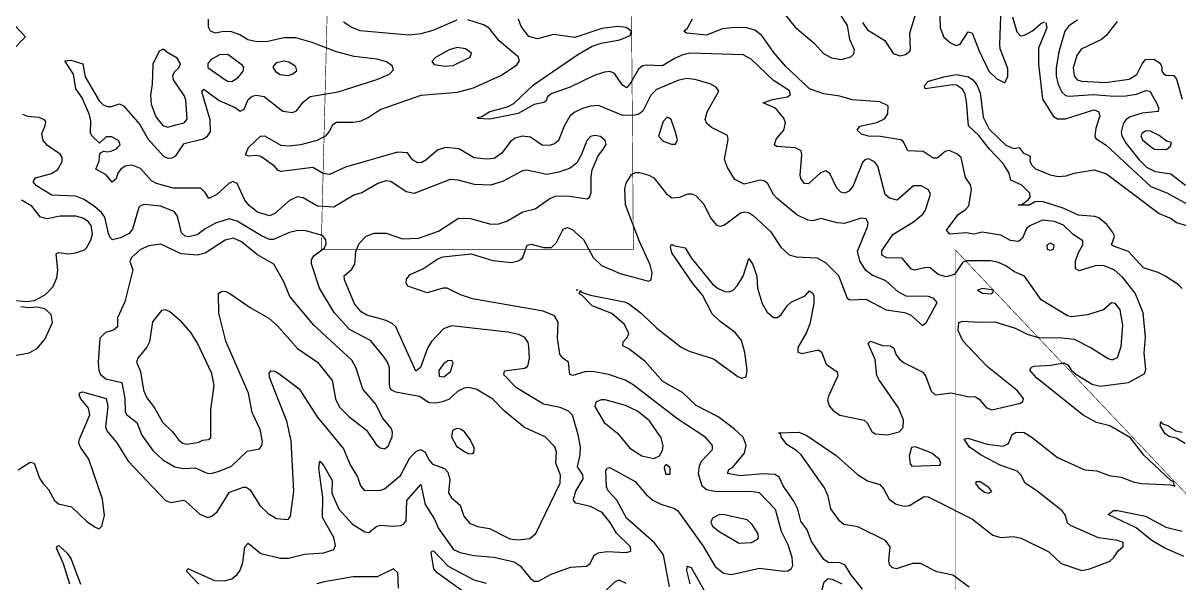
# Model space of a CAD drawing. Header units: feet. Extents: x 571561 to 597676, y 1024649 to 1042210.
# Drawn here: x 578913 to 588333, y 1031305 to 1035867 of the extents above; entities that cross this region are included whole.
import ezdxf

# ---------------------------------------------------------------- set-up
doc = ezdxf.new("R2010")
doc.units = ezdxf.units.FT
doc.header["$MEASUREMENT"] = 0
doc.layers.add('outline', color=1, linetype='Continuous')
doc.layers.add('topo', color=7, linetype='Continuous')

msp = doc.modelspace()

# ---------------------------------------------------------------- linework, layer by layer
at = {"layer": 'outline', "const_width": 5}
for points in [[(583886.9, 1034024.2), (581342.3, 1034024.2), (581401.3, 1036369.7), (581416, 1038612), (581556.2, 1038663.6), (583857.4, 1037734.2), (583886.9, 1034024.2)], [(589131.1, 1031250.9), (589116.3, 1028639.9), (586512.7, 1028787.4), (586512.7, 1029318.5), (586512.7, 1034016.8), (589131.1, 1031250.9)]]:
    msp.add_lwpolyline(points, close=True, dxfattribs=at)
at = {"layer": 'topo'}
for points, elevation in [([(585066.3, 1036005.8), (585205, 1035833.1), (585360.2, 1035703), (585436.6, 1035621.1), (585502.6, 1035583.9), (585581.3, 1035570.9), (585659.3, 1035591.8), (585684.9, 1035617.6), (585689.4, 1035650.4), (585651.2, 1035734.4), (585632.7, 1035848), (585568.9, 1035944.7)], 1550), ([(585753.8, 1035871.9), (585794.2, 1035813.8), (585935.5, 1035725.9), (586003.1, 1035620.4), (586060.3, 1035600.5), (586103.7, 1035610.6), (586139.9, 1035640.1), (586147, 1035654.5), (586139.8, 1035785.7), (586211.8, 1036016)], 1550), ([(586381.6, 1036017.5), (586386.4, 1035828.9), (586418.3, 1035753.8), (586470.5, 1035707.6), (586518.9, 1035685.5), (586551.6, 1035694.9), (586616.4, 1035796.8), (586649.2, 1035788.6), (586702.4, 1035645.7), (586783.3, 1035474.7), (586849.5, 1035412.3), (586915.4, 1035381.6), (586939.4, 1035431.9), (586940.4, 1035497.5), (586876.8, 1035657.7), (586873.2, 1035693.8), (586881.3, 1035923.6)], 1550), ([(581611.3, 1035595), (581466, 1035632.9), (581268.4, 1035709.6), (581136.8, 1035748.3), (581038.4, 1035748.3), (580907.4, 1035717.7), (580818.1, 1035714.5), (580743.2, 1035730.8), (580678.1, 1035770.7), (580611.4, 1035795.2), (580545.7, 1035798.9), (580480.2, 1035786), (580439.4, 1035800.5), (580424.1, 1035833.2), (580425.1, 1035898.8)], 1700), ([(582448.1, 1035890.8), (582252, 1035806.4), (582153.8, 1035781.3), (582055.4, 1035770.5), (581661.3, 1035805.1), (581585.8, 1035833.9), (581525, 1035875.8)], 1650), ([(582912.4, 1035623.2), (582793.6, 1035723.1), (582711.2, 1035825.6), (582664.2, 1035853.2), (582537, 1035894.4)], 1650), ([(584290.9, 1035607.8), (584222.9, 1035579.5), (584125, 1035518.2), (583993.6, 1035525.7), (583960.9, 1035519.4), (583928.3, 1035492.8), (583863.7, 1035378.8), (583831.2, 1035340.7), (583798.2, 1035361.6), (583731.7, 1035457), (583698.8, 1035471.8), (583650.8, 1035468.2), (583567.8, 1035439.5), (583371.8, 1035344.4), (583216.8, 1035291.6), (583187.3, 1035267.2), (583175.9, 1035233.5), (583157.9, 1035219.4), (583077.7, 1035203.6), (582947.1, 1035130.5), (582717.8, 1035085.7), (582619.3, 1035091.3), (582616, 1035098), (582652, 1035107.2), (582717.3, 1035147.2), (582861.1, 1035185.7), (582913.6, 1035212.1), (583071.9, 1035364.6), (583435, 1035611.3), (583550.7, 1035679.2), (583624.3, 1035704.4), (583776.4, 1035731.8), (583859.6, 1035765.4), (583871.8, 1035798.3), (583847.9, 1035819), (583826.8, 1035831.7), (583761.1, 1035839.8), (583630, 1035822.3), (583411, 1035751.3), (583236.7, 1035773.4), (583105.7, 1035740.1), (583034, 1035758), (582973.6, 1035840.7), (582951.2, 1035899.5)], 1600), ([(586466.9, 1034147.8), (586438.1, 1034180.4), (586535.1, 1034308.6), (586594.8, 1034347.6), (586620.1, 1034379), (586642.8, 1034510.4), (586635, 1034550.6), (586594.2, 1034608.4), (586557.9, 1034772.2), (586524.6, 1034802.5), (586460.9, 1034828), (586428.2, 1034820.9), (586363, 1034766.8), (586330.2, 1034765.4), (586250.2, 1034821.1), (586125.2, 1034826.4), (586088.3, 1034899.2), (586066.4, 1034915.5), (585902.1, 1034942.1), (585803.6, 1034945.6), (585745.5, 1034961.8), (585710.5, 1034994.3), (585732.5, 1035027.3), (585872.6, 1035057), (585933.6, 1035088.1), (585960.4, 1035127.8), (585962.4, 1035193.4), (585895, 1035225.7), (585669.7, 1035242.8), (585571, 1035271.6), (585439.6, 1035289.9), (585321.8, 1035332.9), (585129.1, 1035514.2), (585028.3, 1035630.1), (584934.2, 1035766), (584877.1, 1035809.6), (584811.3, 1035829.9), (584712.8, 1035832.8), (584614.5, 1035819.8), (584483.7, 1035769.6), (584319.5, 1035785.2), (584299.1, 1035802.1), (584328.2, 1035826.1), (584369.9, 1035901.2)], 1550), ([(586976.2, 1035918.6), (587012.9, 1035796.3), (587043.2, 1035764.1), (587076, 1035769.7), (587141.3, 1035805.1), (587206.4, 1035862.4), (587239.1, 1035876.8)], 1550), ([(587506.6, 1035891.2), (587436.3, 1035845.7), (587403.9, 1035800.7), (587355.2, 1035632.4), (587332.2, 1035501), (587331.9, 1035435.4), (587348.7, 1035369.9), (587378.3, 1035304.5), (587408.5, 1035277.7), (587440.3, 1035271.2), (587638.2, 1035284.6), (587802.4, 1035271.8), (587901.4, 1035275.7), (587988.6, 1035287.6), (588064.5, 1035318.3), (588097.3, 1035312), (588154.4, 1035213), (588166.7, 1035177.7), (588163.6, 1035148.3), (588033.3, 1035132.8), (587935.1, 1035103.6), (587902.1, 1035079.9), (587879.2, 1035046.5), (587863, 1034980.7), (587867.6, 1034947.9), (587904.2, 1034885.1), (588010, 1034752.3), (588070, 1034693.6), (588138.6, 1034657.6), (588267.4, 1034638.3), (588386.2, 1034545.5)], 1600), ([(587829.7, 1035881.7), (587740.3, 1035767.1), (587701.6, 1035734), (587536.4, 1035655.1), (587501.9, 1035603.1), (587470.6, 1035502.2), (587479.1, 1035436.7), (587502.9, 1035404.1), (587538.7, 1035394.1), (587735.7, 1035383.9), (587928.3, 1035411.9), (587989.2, 1035449.6), (588033.1, 1035536.6), (588062.2, 1035571.3), (588127.8, 1035574.1), (588180.7, 1035541.4), (588194.4, 1035508.7), (588194.2, 1035475.9), (588207.7, 1035456.4), (588227.4, 1035444), (588293.1, 1035441.2), (588314.5, 1035411.3), (588361, 1035248.3)], 1650), ([(578805.1, 1035624.9), (578932.6, 1035754.3), (578841.8, 1035851.9)], 1750), ([(587250.1, 1035872.2), (587257.3, 1035828.5), (587189.4, 1035663.8), (587188.1, 1035532.5), (587222.7, 1035248.3), (587310.3, 1035105.7), (587344.6, 1035088.1), (587410.2, 1035087), (587639.3, 1035161), (587677, 1035147.9), (587688.4, 1035110.4), (587655.9, 1035011.7), (587648.5, 1034946), (587655.7, 1034927.6), (587740.3, 1034873.4), (588104.2, 1034534.4), (588235.9, 1034485.4), (588433.8, 1034376.1)], 1550), ([(580158.7, 1035038.4), (580224.2, 1035055), (580249, 1035084.7), (580239.5, 1035240.9), (580225.7, 1035277.1), (580138.3, 1035404.1), (580132.7, 1035436.8), (580146, 1035469.8), (580181.9, 1035502.9), (580194.8, 1035535.8), (580168.4, 1035583), (580083.9, 1035629.3), (580054.8, 1035655.9), (580022.1, 1035639.1), (579970.4, 1035533.8), (579963.8, 1035369.7), (579949.8, 1035281), (579955.5, 1035205.6), (579994.1, 1035103.1), (580051.3, 1035033.3), (580093.3, 1035018.6), (580158.7, 1035038.4)], 1750), ([(580615, 1035392.4), (580664.9, 1035424.2), (580707.5, 1035474.8), (580712.1, 1035507.6), (580697.4, 1035525.5), (580580.2, 1035612.3), (580514.6, 1035608.7), (580446.5, 1035570.9), (580418.7, 1035537.8), (580418, 1035505), (580549.2, 1035412.3), (580582.1, 1035394.6), (580615, 1035392.4)], 1750), ([(583211.9, 1034872.9), (583146.3, 1034870.4), (583047.3, 1034936.6), (582981.6, 1034946.6), (582923.6, 1034929.1), (582886.5, 1034903.5), (582815.5, 1034807.7), (582753.5, 1034763.4), (582687.9, 1034758.3), (582589.4, 1034768.9), (582465.3, 1034842), (582358.9, 1034853.9), (582292.6, 1034833.5), (582195.8, 1034750.6), (582163.1, 1034731.2), (582130.3, 1034727.3), (582085.3, 1034753.1), (582044.5, 1034811), (581965.5, 1034815.6), (581540, 1034692), (581409.3, 1034633.5), (581358.3, 1034642.1), (581274.8, 1034689.5), (581015.3, 1034658), (580991.7, 1034666.2), (580961.2, 1034701.4), (580850.1, 1034779), (580817.2, 1034787.8), (580748.7, 1034783), (580726.1, 1034793.2), (580749.2, 1034853.4), (580848.6, 1034945.2), (580881.4, 1034948.7), (581013.4, 1034873.9), (581079, 1034866.4), (581177.4, 1034876.9), (581308.3, 1034914), (581379.8, 1034949.6), (581411.2, 1034983.8), (581438.4, 1035040.9), (581465.8, 1035060.2), (581602.3, 1035060.6), (581667.9, 1035070.8), (581726.5, 1035096.9), (581823.7, 1035164), (582158.2, 1035280.5), (582453.3, 1035303.6), (582584.3, 1035339.3), (582813, 1035444.2), (582936.8, 1035527.4), (582960, 1035560.5), (582948.3, 1035593.2), (582912.4, 1035623.2)], 1650), ([(582418.6, 1035522.1), (582556.4, 1035589.7), (582567.3, 1035622.6), (582519, 1035658.1), (582450.1, 1035669.5), (582384.6, 1035648.7), (582273.8, 1035587.2), (582244.3, 1035554.1), (582263.2, 1035530.2), (582353, 1035516.8), (582418.6, 1035522.1)], 1700), ([(586572.2, 1033919.1), (586503.5, 1033819.3), (586437.3, 1033800.4), (586372.2, 1033819.6), (586305.4, 1033872.3), (586272.5, 1033874.3), (586178.4, 1033854.1), (586152.6, 1033861), (586078, 1033950.6), (585952.2, 1033954.9), (585910.7, 1033975.6), (585911.8, 1034011.7), (586001.2, 1034143.7), (586170.8, 1034247.4), (586246.7, 1034310), (586268.4, 1034343), (586308.4, 1034474.6), (586291.3, 1034507.3), (586233.8, 1034541), (586171.3, 1034542.2), (586037.9, 1034424.9), (585973.2, 1034439.8), (585939.1, 1034471.7), (585879.6, 1034700.5), (585854.5, 1034733.1), (585805.2, 1034761.3), (585772.5, 1034753.2), (585755, 1034732.2), (585676, 1034536), (585643.5, 1034498.4), (585610.8, 1034482.1), (585577.9, 1034490.3), (585544.8, 1034521.8), (585487.9, 1034641.1), (585456.3, 1034663.9), (585412.5, 1034648.4), (585314.8, 1034558.1), (585282, 1034560.1), (585252.4, 1034600.1), (585246.6, 1034627.2), (585260.9, 1034793.4), (585253.4, 1034826.2), (585206.2, 1034851), (585054.2, 1034861.8), (585036.2, 1034876.6), (585049.9, 1034922.8), (585114, 1034994.7), (585127.3, 1035054.8), (585113.2, 1035092.6), (585046.8, 1035172.8), (584945.3, 1035217.2), (585019.8, 1035244.3), (585144.4, 1035265.9), (585168.7, 1035284.8), (585157, 1035317.5), (585028.9, 1035398.9), (584846.4, 1035573.8), (584780.6, 1035609.6), (584353.7, 1035623.4), (584290.9, 1035607.8)], 1600), ([(579685.7, 1034857.4), (579704.2, 1034875.2), (579693.9, 1034907.9), (579634.6, 1034939.9), (579590.4, 1034939.8), (579536.6, 1034889.2), (579476.4, 1034944.7), (579461.9, 1034971.5), (579465.9, 1035069.9), (579453.4, 1035120), (579393.3, 1035257.4), (579343, 1035331.4), (579323.9, 1035451.7), (579252.6, 1035560.2), (579300.9, 1035564.8), (579399.6, 1035534.3), (579417.5, 1035430.5), (579534, 1035235.1), (579566.1, 1035202.1), (579599.5, 1035188.8), (579632.4, 1035186.8), (579697.8, 1035209.7), (579730.8, 1035193.7), (579863.4, 1035042.2), (579930, 1034923), (580060.4, 1034779.9), (580095.5, 1034766.9), (580128.3, 1034769.4), (580156.6, 1034785.1), (580225.7, 1034884.9), (580379.9, 1034923.5), (580416.8, 1034947.2), (580440.5, 1034980.2), (580436.2, 1035078.6), (580370.3, 1035307.7), (580385.8, 1035330.3), (580511.1, 1035236.5), (580640.6, 1035178.8), (580682.8, 1035148.8), (580715.4, 1035166.1), (580747.5, 1035245.9), (580780.1, 1035271.2), (580812.8, 1035280.4), (580878.6, 1035269.6), (581028.5, 1035149.5), (581109.4, 1035138.8), (581142.1, 1035151.5), (581197.5, 1035226.2), (581252.3, 1035270), (581479.7, 1035306.8), (581796.1, 1035407.1), (581897.8, 1035452.6), (581931.1, 1035485.7), (581921, 1035518.4), (581874.6, 1035550.8), (581794.7, 1035572.3), (581611.3, 1035595)], 1700), ([(581073.9, 1035439.9), (581106.7, 1035450.1), (581142.5, 1035478.6), (581135.6, 1035511.4), (581120.1, 1035525.3), (581078.2, 1035549), (581040.1, 1035556.5), (580974.4, 1035542.8), (580958.8, 1035525.8), (580949.5, 1035509.7), (580971.2, 1035473.1), (581008.2, 1035449.4), (581073.9, 1035439.9)], 1750), ([(586098, 1033507.5), (586146, 1033488.7), (586243.9, 1033401.5), (586276.5, 1033429.9), (586362.2, 1033589.1), (586336.5, 1033621.7), (586293.6, 1033640.3), (586110.5, 1033643.1), (586044.6, 1033677.3), (585945.3, 1033768), (585833.4, 1033814.1), (585780.5, 1033850.4), (585732.3, 1033929.8), (585714.8, 1034009.9), (585793.9, 1034207.5), (585799.5, 1034240.4), (585784.3, 1034273.1), (585743.9, 1034278), (585607.8, 1034233.4), (585547.9, 1034238.7), (585415.8, 1034275.9), (585350.3, 1034256), (585309.3, 1034260.6), (585218.6, 1034303.6), (585059.4, 1034436.7), (585028.5, 1034471.4), (584983, 1034557.6), (584953.6, 1034582.9), (584920.8, 1034586.8), (584789.8, 1034555.2), (584714.3, 1034591.7), (584652.8, 1034689.6), (584630.1, 1034755), (584659.9, 1034919.3), (584653.2, 1034950.2), (584523.2, 1035017.7), (584485.9, 1035049), (584472.6, 1035081.7), (584489.2, 1035144.3), (584582.5, 1035312.4), (584562.2, 1035345), (584513.8, 1035371.2), (584388.5, 1035408.3), (584322.8, 1035415.1), (584257.3, 1035401.2), (584075.2, 1035326.6), (584028.6, 1035281.2), (583964.2, 1035148.9), (583931.6, 1035125.6), (583898.8, 1035117.8), (583800.4, 1035115.7), (583602.8, 1035196.3), (583537.2, 1035191.3), (583471.8, 1035170.2), (583405.3, 1035139), (583369, 1035109.6), (583321.5, 1035026.2), (583277.2, 1034910.6), (583244.6, 1034883.9), (583211.9, 1034872.9)], 1650), ([(588359.4, 1033705.3), (588327.7, 1033737.9), (588225.7, 1033802.6), (588163.2, 1033834.9), (588044.5, 1033874), (587921.3, 1034006), (587800.2, 1034048.3), (587785.3, 1034061.2), (587807.3, 1034127), (587795.9, 1034159.7), (587746, 1034224.9), (587679.9, 1034279.5), (587647, 1034291), (587515.7, 1034300.9), (587390.8, 1034359.9), (587219.4, 1034412.2), (587160.1, 1034410.2), (587116.6, 1034383.4), (587022.3, 1034382.5), (587051.6, 1034386.7), (587107, 1034429.9), (587121, 1034448.6), (587117.6, 1034481.8), (587053.8, 1034546.6), (586964.2, 1034587.8), (586949.6, 1034644.4), (586901, 1034722.1), (586789, 1034838.9), (586703.9, 1034951.9), (586617.5, 1035029.5), (586603.3, 1035232), (586587.9, 1035297.5), (586568.6, 1035330.1), (586521.8, 1035360.9), (586487.3, 1035363.8), (586264.6, 1035332.4), (586259.1, 1035360.2), (586291.8, 1035395.6), (586427.2, 1035431.7)], 1500), ([(586427.2, 1035431.7), (586521, 1035447.6), (586619.6, 1035430.1), (586652.7, 1035406.3), (586685.8, 1035363.8), (586713.6, 1035298.6), (586737.2, 1035101.9), (586786.8, 1035003.2), (586923.6, 1034873.9), (586985.8, 1034845.4), (587031.1, 1034854.6), (587064.3, 1034809.5), (587122.4, 1034781.9), (587118.3, 1034744.3), (587130.9, 1034711.6), (587164.7, 1034679.1), (587283, 1034632.2), (587348.8, 1034618.2), (587414.4, 1034623.4), (587479.8, 1034645.6), (587643.6, 1034671.6), (587742.4, 1034638), (588171.8, 1034315.2), (588270.6, 1034273.9), (588314.8, 1034241), (588402.4, 1034216)], 1500), ([(579215.1, 1034799.3), (579110.2, 1034869.9), (579077, 1034911.8), (579066.4, 1034967.9), (579092, 1035033.8), (579097.4, 1035066.7), (579087.1, 1035078.1), (579042.1, 1035098.6), (578952.1, 1035106.2), (578911, 1035121.4)], 1750), ([(584229.1, 1034880.2), (584247.5, 1034915.7), (584231.3, 1034978), (584194.5, 1035082.1), (584161.5, 1035100.8), (584129, 1035065.1), (584091.6, 1034947.1), (584130.4, 1034904.2), (584196.3, 1034880.6), (584229.1, 1034880.2)], 1700), ([(583638.8, 1034835.5), (583664.9, 1034877.6), (583657.3, 1034910.4), (583618.4, 1034942.9), (583572.2, 1034952.7), (583538.7, 1034942.9), (583506.2, 1034909.7), (583461.5, 1034791), (583425.4, 1034728.9), (583371.2, 1034684.6), (583279.5, 1034651.5), (583181.2, 1034632.9), (583016.8, 1034669.3), (582984.1, 1034662.6), (582820.8, 1034576.4), (582722.6, 1034547.8), (582591.3, 1034551.2), (582459.7, 1034588.5), (582394, 1034593.4), (582099.7, 1034479.4), (582034, 1034492.7), (581910.7, 1034575.4), (581869.1, 1034581.8), (581803.7, 1034560.3), (581673.1, 1034485.2), (581607.7, 1034463.9), (581444.4, 1034367.4), (581313.1, 1034376.2), (581196.5, 1034444.3), (581148.4, 1034452.4), (581083, 1034423), (580965, 1034316.3), (580920.1, 1034296.7), (580823.3, 1034327.3), (580755.2, 1034380.2), (580719.1, 1034424.8), (580658.8, 1034559.2), (580622.2, 1034576.8), (580589.6, 1034561.5), (580491.9, 1034469.5), (580426.6, 1034436.6), (580396.1, 1034487.6), (580360.2, 1034523.5), (580135.3, 1034522.9), (579998.9, 1034561.2), (579960.2, 1034582.1), (579868.5, 1034681.7), (579800.7, 1034710.4), (579745.9, 1034700.7), (579709, 1034678.3), (579685.1, 1034645.3), (579670.4, 1034598.7), (579637.8, 1034572.4), (579589.9, 1034629.8), (579504.8, 1034676.5), (579531.7, 1034742.4), (579539, 1034806.4), (579570, 1034824.9), (579602.8, 1034817.5), (579635.6, 1034825.2), (579674.5, 1034842.1), (579685.7, 1034857.4)], 1700), ([(588232.8, 1034838), (588265.4, 1034863.2), (588274, 1034894.8), (588232.2, 1034906.6), (588173, 1034950.6), (588102.9, 1034985.5), (588067.4, 1034988.6), (588034.7, 1034971.4), (588024.3, 1034949.3), (588037.4, 1034916.6), (588101.3, 1034860.7), (588134.4, 1034838.8), (588232.8, 1034838)], 1650), ([(582328.6, 1032781.6), (582279, 1032770.1), (582221.6, 1032772.9), (582142.3, 1032824.6), (581950.1, 1032859.6), (581917.1, 1032876.1), (581903.2, 1032893.1), (581898.1, 1032925.9), (581898.7, 1033057.1), (581882.3, 1033104.3), (581848.8, 1033154.9), (581744.5, 1033280.5), (581573.3, 1033371.1), (581448.2, 1033508.6), (581329.5, 1033708.3), (581262.3, 1033904.6), (581263, 1033937.5), (581281.7, 1033970.4), (581369, 1034036.8), (581382, 1034069.8), (581380.7, 1034102.1), (581353.8, 1034135.1), (581216.5, 1034174.9), (581150.8, 1034178.2), (581085.3, 1034161.2), (580954.6, 1034104.8), (580921.8, 1034103.3), (580855.9, 1034132.4), (580657.9, 1034254), (580592.1, 1034271.9), (580481.6, 1034238.2), (580396.5, 1034191.7), (580330.8, 1034141.4), (580264.4, 1034124.6), (580232.4, 1034131.8), (580203, 1034157.7), (580171.5, 1034294.9), (580143.9, 1034332.9), (580033.4, 1034374.7), (579902, 1034389.4), (579872.5, 1034381.2), (579857, 1034363.9), (579805, 1034187.3), (579777.6, 1034153.9), (579707.5, 1034118.2), (579642, 1034100.5), (579621.8, 1034119.7), (579608.8, 1034152.4), (579577.6, 1034286.2), (579550.6, 1034325), (579497.6, 1034370.3), (579409.4, 1034429.1), (579343.6, 1034456.1), (579146.6, 1034466.4), (579021.7, 1034540.9), (578995.4, 1034573.5), (579014.5, 1034606.5), (579144.5, 1034641), (579195, 1034673.8), (579230, 1034739.7), (579230.1, 1034772.5), (579215.1, 1034799.3)], 1750), ([(582835.1, 1033033.2), (582998.4, 1033056), (583026.6, 1033071.6), (583039.6, 1033132.9), (583033.9, 1033231.3), (583028.8, 1033264.1), (583003.5, 1033304), (582954.3, 1033329.1), (582864.5, 1033349.8), (582404.7, 1033400.4), (582339.3, 1033376.7), (582241.8, 1033271.1), (582209.4, 1033219.1), (582153, 1033059.4), (582112.6, 1033029.5), (581950.4, 1033390.7), (581920.8, 1033418.3), (581871.2, 1033442.6), (581714.8, 1033488.2), (581667.2, 1033514.5), (581614, 1033579.6), (581531.3, 1033775.8), (581530.7, 1033808.6), (581592.6, 1033862.3), (581617.6, 1033902.8), (581625.4, 1034006.3), (581653.2, 1034072.2), (581709.1, 1034130.1), (581774.5, 1034156.4), (581872.9, 1034155.9), (582004.6, 1034110.5), (582135.8, 1034114.4), (582299.4, 1034172), (582462.5, 1034277.2), (582559.8, 1034276), (582725.4, 1034229.4), (582791, 1034230.5), (582856.5, 1034253.2), (582987, 1034329.7), (583085.3, 1034353.5), (583197.8, 1034432.1), (583248.4, 1034455.7), (583346.9, 1034459.2), (583511.1, 1034434.2), (583530.2, 1034449.9), (583542.5, 1034482.8), (583541.6, 1034614), (583550.8, 1034670.8), (583600.1, 1034785), (583638.8, 1034835.5)], 1700), ([(582892.3, 1033917.5), (582948.6, 1033928.8), (582984.1, 1033952.8), (583022.3, 1034057.4), (583055, 1034066.4), (583153.7, 1034037.7), (583219.4, 1034037.5), (583259.8, 1034078.5), (583314.4, 1034187.5), (583349.2, 1034200.6), (583389.1, 1034186.1), (583481.3, 1034103.3), (583558.7, 1033957.9), (583626.9, 1033892.9), (583779.1, 1033826.7), (584009.3, 1033763.8), (584032.6, 1033774.7), (584039.7, 1033830.9), (584023.3, 1033896.4), (583935.7, 1034087.4), (583823.4, 1034386.8), (583817.8, 1034518.1), (583827.5, 1034561.6), (583870.3, 1034633.6), (583903, 1034650.5), (583935.8, 1034649.3), (584012, 1034628.7), (584054.5, 1034605.7), (584156, 1034477.2), (584200.2, 1034443.4), (584265.7, 1034449.3), (584331.1, 1034476.8), (584363.9, 1034475.7), (584397.9, 1034458.6), (584460.7, 1034392.5), (584514.5, 1034279.3), (584563.1, 1034221.6), (584596, 1034213.2), (584628.7, 1034224.1), (584759.1, 1034321.3), (584791.8, 1034330.3), (584824.7, 1034323.6), (584861.7, 1034301.6), (585005, 1034167.7), (585089.7, 1034042), (585155.9, 1033977.5), (585212.8, 1033963.7), (585385.8, 1033954.9), (585456, 1033913.4), (585558.3, 1033811.6), (585628.2, 1033625.1), (585651.4, 1033611.8), (585782.6, 1033618.3), (585947.5, 1033529.9), (586098, 1033507.5)], 1650), ([(578858.9, 1033606.1), (578933.8, 1033597.8), (579006.9, 1033605.3), (579088.2, 1033650.8), (579120.8, 1033680.6), (579156.9, 1033721.8), (579188.3, 1033790.6), (579197.1, 1033853.4), (579181, 1033987.2), (579204.2, 1033996.9), (579282.1, 1033988.1), (579339.3, 1033994.3), (579412.8, 1034019.7), (579429.5, 1034035.8), (579464.9, 1034098.6), (579478.6, 1034151.3), (579468.5, 1034216.8), (579443.7, 1034249.2), (579404.6, 1034275.7), (579345, 1034294.5), (579213.7, 1034293), (579107.6, 1034271.3), (579055.6, 1034284.6), (578983.3, 1034375.3), (578899.3, 1034423.4)], 1800), ([(588289.8, 1032129.7), (588266.7, 1032139.3), (588048.1, 1032347.2), (587939, 1032487.5), (587771.4, 1032584.4), (587662, 1032611.6), (587553, 1032670.9), (587175.7, 1032972.9), (587119.2, 1033038), (587132.9, 1033062.2), (587152.2, 1033071.1), (587289.5, 1033079.7), (587395.1, 1033098.8), (587428.1, 1033082.4), (587457, 1033036.7), (587493, 1033007.2), (587626.4, 1032925.3), (587692.2, 1032907.7), (587921.6, 1032937.7), (588054.4, 1033011.3), (588063.6, 1033046.4), (588050.3, 1033177.6), (588062.3, 1033308.9), (588040.8, 1033505.6), (587976.8, 1033665.2), (587876.9, 1033795.2), (587806.6, 1033856.1), (587716.2, 1033892.8), (587650.6, 1033889.7), (587519.7, 1033848.6), (587489.8, 1033864.7), (587491, 1033927.3), (587514.6, 1033996.9), (587551.2, 1034059.1), (587551, 1034091.9), (587471.7, 1034144.3), (587391.5, 1034221.8), (587319.2, 1034249.4), (587220.7, 1034260.1), (587124, 1034218), (587090, 1034193.2), (587057.9, 1034114.8), (587025.4, 1034087), (586959.7, 1034095.9), (586882.3, 1034140.2), (586729.4, 1034162.5), (586663.9, 1034148.2), (586598.1, 1034159.1), (586466.9, 1034147.8)], 1550), ([(581036.7, 1033758), (580956.4, 1033903.8), (580824.5, 1033977.5), (580692.3, 1034083.5), (580626.3, 1034114.2), (580560.9, 1034098.8), (580397.7, 1033992.7), (580332.3, 1033975.9), (580200.9, 1033985.8), (580036.1, 1034065.9), (579937.8, 1034052.1), (579870.9, 1034023.5), (579795, 1033957.2), (579783.1, 1033924.3), (579807.1, 1033857.7), (579741.7, 1033595.8), (579683.3, 1033464), (579681.2, 1033391.6), (579649.1, 1033365.2), (579583.1, 1033345.2), (579538.7, 1033298.6), (579525.3, 1033101.6), (579530.9, 1033036), (579544.2, 1033003.3), (579586.5, 1032967.7), (579716.4, 1032937.6), (579740.6, 1032808.2), (579743.9, 1032700.7), (579756.7, 1032677.1), (579840.6, 1032612.2), (579879.6, 1032507.8), (579971, 1032383.7), (580051.8, 1032307.7), (580150.7, 1032250.3), (580216.5, 1032238.3), (580314.9, 1032243.2), (580413.7, 1032200.1), (580446.6, 1032195.6), (580512, 1032215.4)], 1800), ([(584370.4, 1033746.5), (584201.2, 1033996.4), (584189.1, 1034043.7), (584199, 1034066.6), (584225.2, 1034051), (584308.9, 1034036.9), (584358.7, 1033955.2), (584534.4, 1033736.7), (584577.3, 1033704.5), (584633.5, 1033680.4), (584666.4, 1033678.4), (584699.1, 1033690.9), (584731.6, 1033725.6), (584780.9, 1033804.7), (584828, 1033949.9), (584861.3, 1033899.4), (584891.9, 1033805.7), (584898.9, 1033707.3), (584935.4, 1033582), (584976.3, 1033511.1), (585029.2, 1033466.8), (585062, 1033468.2), (585094.6, 1033494.2), (585141.5, 1033563.6), (585176.2, 1033594.5), (585286.9, 1033645.2), (585322.6, 1033684.1), (585346.9, 1033669.9), (585358.1, 1033645.8), (585358.6, 1033582.4), (585324.2, 1033415.8), (585298.1, 1033344.6), (585228.3, 1033223.6), (585228.4, 1033185.2), (585261.5, 1033175), (585392.5, 1033204.5), (585420.2, 1033186.9), (585458.2, 1033088.8), (585546.7, 1033024), (585554.2, 1032991.3), (585477.1, 1032826.5), (585469.3, 1032793.6), (585482.4, 1032748.3), (585512.6, 1032712.8), (585570.7, 1032672.7), (585768.3, 1032632.2), (585791.6, 1032610), (585830.2, 1032539.5), (585858, 1032520.6), (585956.5, 1032512.8), (586054.1, 1032537), (586084.7, 1032571.9), (586088.7, 1032633.1), (586047.6, 1032733.1), (585886.3, 1032961.4), (585872.3, 1032994.1), (585857.5, 1033125.2), (585801.8, 1033256), (585818.5, 1033275.2), (585917.2, 1033240.4), (585982.9, 1033236.4), (586008.8, 1033218), (586027, 1033170.2)], 1600), ([(587288.5, 1034016.1), (587311.5, 1034024.2), (587316, 1034057), (587288, 1034073.6), (587255.9, 1034056.5), (587260.6, 1034023.7), (587288.5, 1034016.1)], 1600), ([(585092.9, 1031722.7), (585045.8, 1031903.9), (584914.8, 1032038.1), (584845, 1032049), (584565.6, 1032046.8), (584484.1, 1032062.9), (584447.6, 1032092.2), (584418.4, 1032193.6), (584424.7, 1032259.3), (584443.4, 1032297.8), (584532.9, 1032391.5), (584532, 1032424.3), (584477.6, 1032489.5), (584249, 1032639.5), (583885.6, 1032919.3), (583819.6, 1032958), (583685.2, 1033004.7), (583556.5, 1033029.2), (583490.9, 1033024), (583392.7, 1032995.4), (583369.9, 1033004.6), (583358.8, 1033103), (583311.9, 1033135.4), (583286.3, 1033167.9), (583267.5, 1033299), (583274.1, 1033430.3), (583243.4, 1033482), (583151.2, 1033520.6), (582575.9, 1033621), (582477.1, 1033652.9), (582369.1, 1033707.6), (582336.3, 1033706.9), (582205.4, 1033670), (582049, 1033722.9), (582035.8, 1033747.5), (582038.6, 1033780.3), (582067.1, 1033819.1), (582170.8, 1033863.5), (582294.1, 1033946.6), (582334, 1033962), (582563.5, 1033985.6), (582741.7, 1033931.5), (582892.3, 1033917.5)], 1650), ([(586027, 1033170.2), (586052.3, 1033129.8), (586088.9, 1033100.9), (586247.3, 1033022.5), (586270.7, 1032987.9), (586313.5, 1032866.8), (586347.4, 1032837.2), (586478.5, 1032855), (586610, 1032824.6), (586675.7, 1032821.4), (586705.6, 1032801.6), (586765.9, 1032730.5), (586807.9, 1032714.6), (587042.4, 1032769.6), (587062, 1032782.7), (587067.8, 1032807.9), (587014.5, 1032873), (586771.9, 1033069.1), (586573.2, 1033278.8), (586534.4, 1033360.9), (586539, 1033426.9), (586571.7, 1033438.9), (586702.4, 1033428.7), (586834.3, 1033433.5), (586998.8, 1033381.9), (587097.6, 1033333.2), (587196.4, 1033303), (587357.9, 1033305.2), (587480.8, 1033292.7), (587623.8, 1033217.8), (587755.8, 1033132.5), (587788.7, 1033124.1), (587832.9, 1033142.8), (587862.3, 1033232.6), (587875.1, 1033405.7), (587855.8, 1033531.7), (587817.4, 1033581.2), (587784.5, 1033587.9), (587719.4, 1033529.6), (587588.5, 1033490.1), (587457.4, 1033474.7), (587424.5, 1033482.1), (587209.8, 1033612.8), (587073.9, 1033805.5), (586994.7, 1033841.2), (586922.6, 1033889.4), (586862.8, 1033915.7), (586797.1, 1033930.1), (586600.2, 1033929.1), (586572.2, 1033919.1)], 1600), ([(580512, 1032215.4), (580610.1, 1032255.2), (580740.3, 1032378.8), (580838.5, 1032397.6), (580859.3, 1032424.4), (580864, 1032457.3), (580845, 1032555.5), (580778.7, 1032694.6), (580749.4, 1032850), (580563.8, 1033274.9), (580508.3, 1033504.1), (580504.2, 1033663.1), (580531.8, 1033682.3), (580564.6, 1033680.2), (580597.5, 1033664.4), (580762.6, 1033550.2), (580914.4, 1033461.9), (580985, 1033401.3), (581149.9, 1033214.5), (581310.9, 1033104), (581431.2, 1032954.5), (581458.4, 1032805), (581491.8, 1032736.4), (581567.9, 1032660.4), (581710.5, 1032550.6), (581790.5, 1032432.7), (581822.9, 1032405.1), (581859.4, 1032396.9), (581888.4, 1032418.1), (581920.5, 1032495.2), (581923.8, 1032532.3), (581912.7, 1032565), (581841.7, 1032651), (581788, 1032760.8), (581680.4, 1032884.2), (581627.7, 1033054.7), (581591.9, 1033120), (581281.1, 1033404.7), (581087.4, 1033638), (581036.7, 1033758)], 1800), ([(585195, 1031970.8), (585107.1, 1032095.1), (585074, 1032167), (585040.6, 1032187.9), (584942.1, 1032192.7), (584760.3, 1032178.8), (584652.9, 1032195.7), (584665.8, 1032228.6), (584694.2, 1032246.6), (584793.4, 1032361), (584806.7, 1032426.8), (584781.2, 1032492.2), (584709.1, 1032561.7), (584577, 1032657.6), (584399.6, 1032751.3), (584287.6, 1032856.3), (584127.2, 1032945.7), (583981.9, 1033108.5), (583850.2, 1033213.8), (583801.8, 1033238.2), (583802.7, 1033271), (583837.3, 1033304.1), (583848.7, 1033337), (583815.6, 1033411.8), (583712.3, 1033499.9), (583552.2, 1033564.1), (583470.6, 1033647), (583444.6, 1033661.6), (583452.2, 1033687.4), (583464, 1033673.4), (583537.6, 1033649.1), (583811.6, 1033596.9), (583846.9, 1033581.8), (583950.1, 1033502), (584078.4, 1033380.7), (584276.6, 1033226.6), (584342.6, 1033193.8), (584540, 1033131.5), (584738.2, 1032986.3), (584771.1, 1032973.5), (584805.2, 1032983.2), (584813.6, 1033040), (584796.3, 1033181.4), (584768.7, 1033279.6), (584717.2, 1033344.8), (584595.2, 1033434.3), (584527.9, 1033498.3), (584449, 1033649.8), (584370.4, 1033746.5)], 1600), ([(583419.3, 1033692.1), (583433.7, 1033694.3), (583419.3, 1033692.1)], 1600), ([(586799.5, 1033661.7), (586817.9, 1033673.1), (586823.2, 1033691.7), (586733.4, 1033703.7), (586692.5, 1033690.5), (586733.8, 1033666.1), (586799.5, 1033661.7)], 1650), ([(578830.1, 1033156.9), (578961.1, 1033181.3), (579026.5, 1033216), (579093.3, 1033294.7), (579151.2, 1033426.4), (579142, 1033492), (579089.2, 1033537.9), (579027.8, 1033552.2), (578957.9, 1033546.8), (578893, 1033554.5)], 1800), ([(580345.8, 1032452.4), (580378.5, 1032468.1), (580424.7, 1032472.7), (580444.1, 1032486.5), (580443.1, 1032716), (580469.4, 1032913.1), (580451.4, 1033011.4), (580330.8, 1033265.1), (580279.2, 1033345), (580205.9, 1033428.9), (580106.6, 1033517), (580073.7, 1033531.7), (580040.9, 1033525.5), (579966.2, 1033433.7), (579942.9, 1033269.4), (579921.5, 1033227.3), (579848, 1033137.3), (579835.6, 1033104.4), (579869.9, 1033027.6), (579894.2, 1032875.2), (579920.2, 1032814), (579982.4, 1032731.5), (580048.5, 1032614.1), (580132.9, 1032533.9), (580181.6, 1032468.2), (580214.6, 1032443.7), (580247.5, 1032436.6), (580345.8, 1032452.4)], 1850), ([(582342.7, 1032985), (582395.6, 1033028.7), (582418.5, 1033094.6), (582407.2, 1033118), (582374.4, 1033114.8), (582341.8, 1033091.8), (582301.8, 1033035.6), (582304.1, 1032989.3), (582342.7, 1032985)], 1750), ([(580988.6, 1032809), (580919.9, 1032982.8), (580919, 1033015.6), (580931.3, 1033033.5), (580964.1, 1033031), (580997.1, 1033012.8), (581162.4, 1032886.5), (581309.6, 1032658.1), (581522.9, 1032397.5), (581578.9, 1032266.7), (581637.3, 1032168.8), (581661.6, 1032095.8), (581694.7, 1032057.7), (581826, 1032059.9), (581858.7, 1032072.3), (581989, 1032180.8), (582065.5, 1032324.5), (582118.5, 1032377.4), (582151.1, 1032393.3), (582187.9, 1032374.4), (582222.8, 1032305.3), (582250.6, 1032273.4), (582346.5, 1032237.9), (582374.6, 1032208.2), (582390.6, 1032150.3), (582379.4, 1032039.6), (582404.7, 1031999.1), (582476.3, 1031939.5), (582505.3, 1031848.4), (582550.3, 1031792.3), (582616.1, 1031765.8), (582714.7, 1031749.3), (582879.5, 1031664.4), (582944.5, 1031656.1), (583043.6, 1031665.5), (583090.6, 1031707.8), (583289.7, 1032117.9), (583292, 1032183.6), (583254.4, 1032281.7), (583261, 1032374.2), (583247.3, 1032412.9), (583167.4, 1032496.7), (583000.5, 1032572.5), (582836.7, 1032703.8), (582740.3, 1032802.1), (582606.2, 1032883.3), (582540.4, 1032897.8), (582507.6, 1032892.9), (582454.7, 1032865.2), (582384, 1032798.9), (582328.6, 1032781.6)], 1750), ([(581487.1, 1031905), (581598.7, 1031783), (581697.7, 1031721.5), (581730.6, 1031715.8), (581795.7, 1031767.9), (581828.5, 1031776.5), (581927, 1031766.7), (581992.6, 1031773.5), (582016.9, 1031786.8), (582033.8, 1031811.4), (582039.2, 1031975.5), (582153.7, 1032106.8), (582190.5, 1031944), (582266.7, 1031825.6), (582297.4, 1031748.1), (582420.9, 1031577.4), (582475.4, 1031552.8), (582585.4, 1031527.2), (582749.6, 1031515.4), (582914, 1031476.3), (582964.9, 1031443.7), (583046.5, 1031344.4), (583079.5, 1031319.3), (583112.3, 1031319), (583210.3, 1031374.3), (583373.8, 1031433.3), (583505, 1031440.8), (583534.3, 1031463.8), (583567.6, 1031532), (583602.5, 1031551.1), (583671, 1031560.4), (583832.2, 1031551.6), (583866.1, 1031563.9), (583862.6, 1031598), (583748, 1031711.1), (583698.7, 1031798), (583632.4, 1031878.2), (583537, 1031926.8), (583417.1, 1031955), (583401.8, 1031973.1), (583397.9, 1031987.6), (583418.2, 1032053.4), (583478.2, 1032152.4), (583474.2, 1032185.2), (583432.1, 1032250.4), (583453.8, 1032349.1), (583454.7, 1032414.7), (583437.1, 1032513), (583389.7, 1032670.7), (583357.5, 1032704.2), (583290, 1032734.8), (583153.1, 1032761), (582934.2, 1032893.7), (582831.5, 1032999.8), (582835.1, 1033033.2)], 1700), ([(579073.7, 1032117.8), (579119.6, 1032065.3), (579168.8, 1031976.9), (579200.6, 1031949), (579307.5, 1031925.4), (579432.8, 1031806.4), (579498.8, 1031759.4), (579531.8, 1031744.8), (579554.9, 1031766), (579576.4, 1031855.1), (579558.7, 1031986.2), (579449, 1032313.4), (579379.8, 1032411.2), (579367.1, 1032443.9), (579372.3, 1032476.8), (579456.2, 1032674.4), (579446, 1032728.6), (579383.8, 1032805), (579369.2, 1032837.7), (579375.7, 1032852.7), (579398, 1032863.3), (579588.9, 1032807.8), (579604.6, 1032741.4), (579584.3, 1032577.1), (579595.2, 1032544.4), (579677.9, 1032446.7), (579769.3, 1032296.2), (580073.1, 1031976.4), (580120.5, 1031960.7), (580218.8, 1031978.7), (580233.1, 1031973.7), (580352.9, 1031863.9), (580416.9, 1031837.1), (580449.7, 1031848.1), (580494.2, 1031884), (580596.2, 1032044.1), (580710, 1032086.3), (580732.1, 1032084.4), (580764.7, 1032062.6), (580842.6, 1031935.3), (580908.8, 1031871.8), (580978.6, 1031831.1), (581073.4, 1031821.9), (581092.2, 1031849.6), (581118.7, 1032051.2), (581096.4, 1032463.4), (581063.6, 1032623.1), (580988.6, 1032809)], 1750), ([(584055, 1032317.6), (584100.7, 1032341.8), (584123.3, 1032384.6), (584128.9, 1032420.7), (584113.8, 1032486.2), (584019.5, 1032625.8), (583920.3, 1032703.9), (583821.5, 1032750.9), (583657, 1032796.2), (583624.2, 1032796.1), (583579.8, 1032776.8), (583571.9, 1032743.9), (583649.5, 1032613.3), (583757.9, 1032524.9), (583857.4, 1032402.6), (583956.4, 1032341.4), (584055, 1032317.6)], 1700), ([(588385.4, 1032439.9), (588311.9, 1032483.3), (588253.7, 1032496.9), (588220.6, 1032519.3), (588181.9, 1032588.1), (588187, 1032617.6), (588200.2, 1032601.4), (588241.9, 1032588.6), (588307.9, 1032545.5), (588360, 1032532.3)], 1500), ([(582578, 1032359.8), (582589.8, 1032374.2), (582589.6, 1032407), (582557.8, 1032472.3), (582510.8, 1032536.4), (582477.8, 1032558), (582444.9, 1032564.6), (582412.3, 1032547.3), (582405, 1032496.1), (582446.2, 1032418.8), (582512.3, 1032372), (582545.2, 1032357.7), (582578, 1032359.8)], 1800), ([(586623.9, 1031270.5), (586491.7, 1031369), (586360.2, 1031394.2), (586228.4, 1031463.9), (586162.7, 1031463.8), (586031.9, 1031419.4), (585999, 1031428), (585974.9, 1031452.7), (585968, 1031485.5), (585978.7, 1031598.1), (585942.6, 1031649.3), (585716.6, 1031761.7), (585602.1, 1031780.8), (585565.8, 1031810), (585496.8, 1031907.9), (585475, 1032012.4), (585444.7, 1032080.8), (585253.5, 1032349.7), (585220.5, 1032382.4), (585136.9, 1032432.1), (585091.4, 1032494.9), (585089.1, 1032513.5), (585070.4, 1032528.9), (585234.4, 1032533), (585300.3, 1032505.4), (585539.4, 1032342.8), (585712.4, 1032187.8), (585795.8, 1032137.6), (585894.5, 1032106.1), (585927.7, 1032067.9), (585971.1, 1031987.6), (586027.9, 1031946.2), (586093, 1031930.8), (586137.2, 1031934.9), (586256.3, 1032010.2), (586289.2, 1032007.3), (586350.2, 1031976.3)], 1550), ([(586350.2, 1031976.3), (586651.7, 1031824.6), (586817, 1031693.7), (586882.8, 1031673.7), (586981.2, 1031681.8), (587046.9, 1031668.2), (587273.1, 1031558.2), (587374.4, 1031462.8), (587541.5, 1031405.3), (587607, 1031418.3), (587770.5, 1031482.6), (587803, 1031511.3), (587837.6, 1031565.5), (587879.7, 1031601), (587879.6, 1031633.8), (587834.6, 1031649.7), (587677.2, 1031671.6), (587450.8, 1031772.3), (587425.6, 1031793.8), (587405.7, 1031859.3), (587381.3, 1031891.8), (587174.7, 1032056.6), (587080.3, 1032118.9), (587045, 1032186.9), (587015.4, 1032216.7), (586877.5, 1032265.7), (586721.7, 1032345.4), (586627.7, 1032410.2), (586582.1, 1032475.4), (586613, 1032485.4), (586770.1, 1032436.8), (586901.4, 1032420.1), (586945.8, 1032441.6), (586973.7, 1032514.9), (587006.4, 1032533), (587072, 1032530.4), (587138, 1032491.3), (587344.1, 1032325.8), (587567, 1032226.1), (587665.5, 1032217.2), (587764.3, 1032180), (587862.8, 1032167.8), (587961.6, 1032127.5), (588027.4, 1032113.9), (588265.5, 1032105), (588291.5, 1032095.4), (588302.4, 1032096.9), (588293.8, 1032100.7), (588289.8, 1032129.7)], 1550), ([(586385.3, 1032264.1), (586393.8, 1032276.8), (586382.3, 1032309.5), (586318.8, 1032362.1), (586187.1, 1032413.7), (586154.3, 1032408.5), (586135.9, 1032340.2), (586142.4, 1032274.6), (586155.7, 1032256), (586385.3, 1032264.1)], 1600), ([(578871.2, 1032227.5), (578969.1, 1032288.1), (579002, 1032281.9), (579047.4, 1032157.2), (579073.7, 1032117.8)], 1750), ([(580346.2, 1031294.2), (580245.3, 1031401.7), (580256.6, 1031421.7), (580474, 1031324.9), (580552.8, 1031321.7), (580613.2, 1031339.3), (580656.9, 1031372.5), (580680.7, 1031408.1), (580702.6, 1031471.4), (580718.7, 1031598.5), (580746.9, 1031628.9), (580851.2, 1031543.4), (581009.4, 1031505.9), (581076.2, 1031507.1), (581207.1, 1031539.1), (581364.5, 1031549.5), (581444.8, 1031576.4), (581460.1, 1031609.4), (581446.6, 1031674.9), (581351.9, 1031838.1), (581354.4, 1032002.2), (581323.8, 1032240), (581331.6, 1032297.5), (581364.8, 1032259.4), (581431.5, 1032138.4), (581429.2, 1032035.7), (581487.1, 1031905)], 1700), ([(584180.1, 1031272.7), (584133.7, 1031534.8), (584060.4, 1031632.6), (583829.7, 1031832.2), (583751.5, 1031979.6), (583681.5, 1032055.8), (583667.7, 1032088.5), (583661.8, 1032219.9), (583674.1, 1032240.5), (583694.7, 1032245.7), (583900.2, 1032131), (583991.2, 1032025), (584045, 1031980.3), (584110.5, 1031947.7), (584222.7, 1031911), (584250.2, 1031891.3), (584455.2, 1031604.3), (584552.8, 1031437.8), (584621.2, 1031384.6), (584686.9, 1031374.2), (584916.2, 1031423.9), (585113.3, 1031399.5), (585146, 1031403.1), (585172.9, 1031418.6), (585186.4, 1031445.7), (585182.1, 1031511.3), (585149.2, 1031614.4), (585092.9, 1031722.7)], 1650), ([(584187.4, 1032190.9), (584187, 1032241.6), (584153.9, 1032270.4), (584140.1, 1032256.7), (584139.2, 1032238.9), (584151.6, 1032191.2), (584187.4, 1032190.9)], 1700), ([(586781.1, 1032035.9), (586808.1, 1032050.8), (586784.3, 1032083.4), (586714.7, 1032128.1), (586681.9, 1032128.4), (586674.6, 1032115.3), (586700.7, 1032082.7), (586748.2, 1032045.7), (586781.1, 1032035.9)], 1600), ([(585754, 1031253.9), (585659.3, 1031372.2), (585612.1, 1031449.5), (585572.1, 1031467.6), (585473.6, 1031471.1), (585440.5, 1031496.6), (585338.5, 1031641.6), (585302.3, 1031737.3), (585251.1, 1031807.2), (585226.3, 1031905.5), (585195, 1031970.8)], 1600), ([(584848.7, 1031633.3), (584895.9, 1031658.1), (584906.4, 1031672.9), (584903.2, 1031705.7), (584856.1, 1031779.7), (584814.2, 1031819.4), (584616.9, 1031863.6), (584584.1, 1031860.2), (584530.6, 1031833.6), (584517.5, 1031800.7), (584532.5, 1031768), (584585.3, 1031724.3), (584750.3, 1031628.2), (584848.7, 1031633.3)], 1700), ([(588372.9, 1031519), (588214.6, 1031589.6), (588112.8, 1031651.6), (587984.8, 1031753), (587757.2, 1031862.4), (587799.6, 1031894), (587832.4, 1031894.4), (588062.5, 1031849.3), (588227.4, 1031759.7), (588358.9, 1031727.7)], 1500), ([(579292.5, 1031294.8), (579240.7, 1031460), (579185.7, 1031589.1), (579190.2, 1031603.8), (579204.8, 1031609.3), (579271, 1031546.8), (579304.3, 1031499.3), (579381.6, 1031295.6)], 1700), ([(582693.8, 1031095.4), (582288.2, 1031387.1), (582260.6, 1031419.6), (582239.4, 1031550.7), (582243.8, 1031563.9), (582256.9, 1031566.4), (582377.6, 1031441.8), (582587.2, 1031330.5), (582685.9, 1031302.7)], 1650), ([(581973.3, 1031262), (581966.4, 1031387.5), (581931.8, 1031418.4), (581799.4, 1031355.1), (581602.6, 1031353), (581367.3, 1031313.2), (581307.7, 1031298.2)], 1700), ([(584349.1, 1031296.7), (584323.3, 1031405.2), (584325.3, 1031441), (584358.2, 1031431.5), (584464.3, 1031242.4)], 1600), ([(583638.2, 1031218.8), (583735.8, 1031313.2), (583768.5, 1031330.2), (583826.7, 1031302.3)], 1650), ([(585373.8, 1031053.6), (585442.2, 1031312.2), (585474.8, 1031339.5), (585507.6, 1031335.8), (585585.4, 1031297)], 1600)]:
    msp.add_lwpolyline(points, dxfattribs=dict(at, elevation=elevation))

doc.saveas('drawing.dxf')
